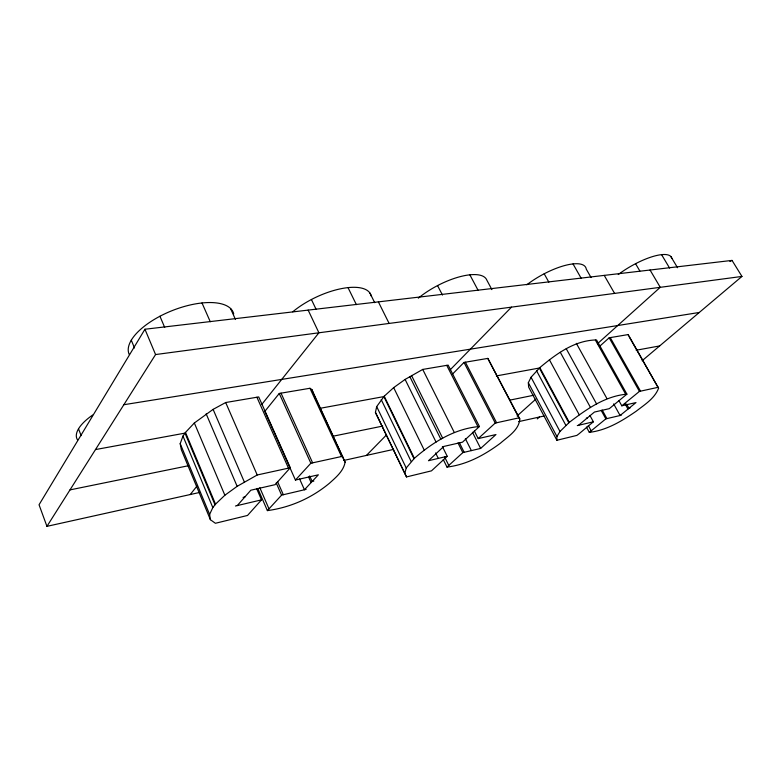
<?xml version="1.0" encoding="UTF-8"?>
<svg xmlns="http://www.w3.org/2000/svg" width="781" height="781" viewBox="0 0 781 781"><rect width="100%" height="100%" fill="white"/><g stroke="black" fill="none" stroke-linecap="round" stroke-linejoin="round"><path stroke-width="1.17" d="M589.909 415.453L593.375 421.808L578.936 433.865L576.876 435.398L556.892 440.269L556.921 436.501L528.337 382.749L531.051 377.262L539.817 367.597C556.16 354.066 574.338 340.34 596.528 339.93L626.909 394.151L609.307 408.658L594.439 412.056L578.418 425.333L577.296 425.596M452.111 374.499L464.012 362.433L487.822 358.401L519.804 418.88C519.131 429.989 508.011 436.511 500.406 443.217C484.503 454.991 466.95 464.666 446.986 467.077L443.266 459.531M447.23 456.299L431.493 470.845L406.51 476.937L375.427 412.407L376.686 406.598L384.232 396.192L393.673 387.63L405.105 379.429L422.726 369.423L448.138 365.118L479.427 426.514L462.498 442.173L443.784 446.439L428.476 460.722L447.23 456.299L442.388 446.517M267.385 510.618L281.59 495.134L304.444 489.765L318.355 474.819L295.433 480.042L264.818 411.382L279.256 393.458L309.95 388.274L311.844 389.534L345.114 462.215C343.455 471.265 335.879 477.406 329.426 483.254C311.599 498.053 290.395 507.494 267.385 510.618L257.769 488.428M479.427 426.514C454.435 428.671 432.85 442.261 414.36 458.32L406.227 467.995L404.763 473.52M256.705 488.799L261.498 499.869L247.528 515.45L215.39 523.28L210.392 519.697L181.338 449.739L180.196 443.637L182.979 436.091L185.487 432.41L194.342 422.99L213.106 409.371L225.689 402.527L258.716 396.933L290.298 467.741L275.117 484.669L250.818 490.214L237.278 505.58L235.452 506.01M599.418 346.51L609.17 337.792L628.188 334.571L658.578 388.284C654.605 398.574 644.53 404.685 636.193 411.226C621.91 421.018 606.876 430.282 589.313 432.371L586.443 427.09M210.392 519.697L209.62 514.415L212.822 507.572L215.527 504.155L224.869 495.232L237.151 486.338L257.213 474.985L290.298 467.741M642.119 360.734L741.95 276.435L732.031 260.405L144.944 329.24L39.05 504.76L46.948 526.345L199.77 492.42M556.921 436.501L559.987 431.483L569.281 422.384C586.394 409.342 604.797 396.152 626.909 394.151M46.948 526.345L155.565 354.554L741.95 276.435M261.664 404.587L318.912 332.794L308.153 310.106M190.242 494.539L196.988 486.065M295.433 480.042L310.858 463.231L341.551 456.514L343.347 457.49M450.325 369.677L511.496 307.138M366.435 455.421L386.536 434.88M446.986 467.077L462.83 452.619L480.637 448.431L495.964 434.548L478.197 438.6L474.34 430.985M478.197 438.6L495.232 423.058L518.926 417.864L519.804 418.88M517.12 415.941L535.805 399.159M597.445 343.747L660.257 287.32L650.046 270.011M537.299 418.899L539.446 417.005M589.313 432.371L605.841 418.86L620.094 415.512L635.998 402.576L621.813 405.808L618.864 400.516M621.813 405.808L639.444 391.398L658.295 387.269M729.913 261.498L732.031 260.405M621.159 415.258L620.094 415.512L613.661 403.904M306.132 489.355L304.444 489.765L299.484 478.665M237.278 505.58L261.498 499.869M578.418 425.333L593.375 421.808M243.086 497.39L244.931 496.96M313.845 481.028L312.146 481.418L309.666 475.922M586.316 418.138L587.449 417.874M630.013 408.033L628.959 408.278L626.587 404.031M343.816 460.439L393.614 449.387M518.633 421.633L544.103 415.98M69.997 489.892L188.123 465.788M332.589 436.306L382.749 426.065M509.954 400.106L533.716 395.254M95.487 449.573L184.999 433.123L215 504.819M319.517 408.414L383.881 396.592L413.989 458.691M496.355 375.925L539.368 368.027L568.812 422.794M636.183 350.239L659.642 345.934M123.837 404.724L699.268 312.468M670.82 256.51L677.547 267.717M661.575 254.655L669.6 268.078M635.568 263.705L639.854 271.017M604.23 275.39L614.579 293.402M629.174 336.806L658.578 388.284M591.061 277.528L586.277 269.152A43.209 14.712 -29.3 0 0 526.755 284.811M573.049 263.958L581.23 278.387M610.254 337.607L640.527 391.164M609.17 337.792L639.444 391.398M595.405 340.125L625.796 394.385M625.025 403.777L627.983 409.078M544.201 273.799L548.838 282.146M576.349 343.347L606.896 398.535M602.219 410.074L606.915 418.606M601.145 410.318L605.841 418.86M566.254 348.736L596.596 403.972M560.319 352.319L590.514 407.526M588.327 425.538L591.197 430.829M549.394 359.748L579.248 414.818M539.817 367.597L569.281 422.384M536.547 370.721L565.854 425.352M491.903 289.605L486.827 280.135A46.362 17.309 -27.6 0 0 460.087 276.669A46.362 17.309 -27.6 0 0 418.313 298.166M531.051 377.262L559.987 431.483M469.859 274.814L478.148 290.415M556.892 440.269L528.63 387.064L528.337 382.749M487.822 358.401L518.926 417.864M437.545 285.582L442.476 295.072M465.378 362.199L496.599 422.755M464.012 362.433L495.232 423.058M446.732 365.362L478.031 426.826M472.446 432.264L480.637 448.431M375.427 412.407L406.51 476.937M465.369 438.668L471.373 450.608M422.726 369.423L454.103 432.069M459.345 442.651L464.178 452.297M457.998 442.964L462.83 452.619M378.375 301.866L389.114 323.441M411.519 375.456L442.651 438.151M369.921 293.051L374.704 302.696M409.771 376.54L440.865 439.234M444.526 456.787L448.792 465.427M405.105 379.429L436.062 442.105M435.603 452.931L438.297 458.408M348.023 287.623L356.37 304.639M393.673 387.63L424.239 450.12M384.232 396.192L414.36 458.32M381.216 399.579L411.157 461.503M376.686 406.598L406.227 467.995M311.414 299.514L316.051 309.237M314.509 396.162L335.937 442.407M336.953 444.604L345.114 462.215M309.95 388.274L341.551 456.514M281.033 393.165L312.625 462.85M279.256 393.458L310.858 463.231M308.641 477.045L311.121 482.541M230.512 308.456L235.481 319.507M256.9 397.246L288.472 468.131M202.006 302.979L210.274 321.723M277.47 481.438L283.327 494.724M276.23 482.941L281.59 495.134M225.689 402.527L257.213 474.985M259.829 487.735L269.006 508.861M213.106 409.371L244.307 481.906M206.164 413.842L237.151 486.338M159.939 316.256L164.713 327.464M194.342 422.99L224.869 495.232M144.944 329.24L155.565 354.554M185.487 432.41L215.527 504.155M182.979 436.091L212.822 507.572M180.196 443.637L209.62 514.415M131.286 340.194L134.508 347.984M311.844 389.534L314.001 395.069M78.51 428.818L81.146 435.642M628.188 334.571L628.578 335.762M292.719 311.834A50.462 20.472 -25.2 0 1 341.082 288.697A50.462 20.472 -25.2 0 1 371.18 296.009M618.24 274.522A40.661 12.603 -30.3 0 1 671.826 258.482M77.592 440.006A51.546 19.564 -20.7 0 1 92.627 415.053M129.187 354.389A56.105 24.25 -21.7 0 1 173.294 310.184A56.105 24.25 -21.7 0 1 233.714 313.952"/></g></svg>
